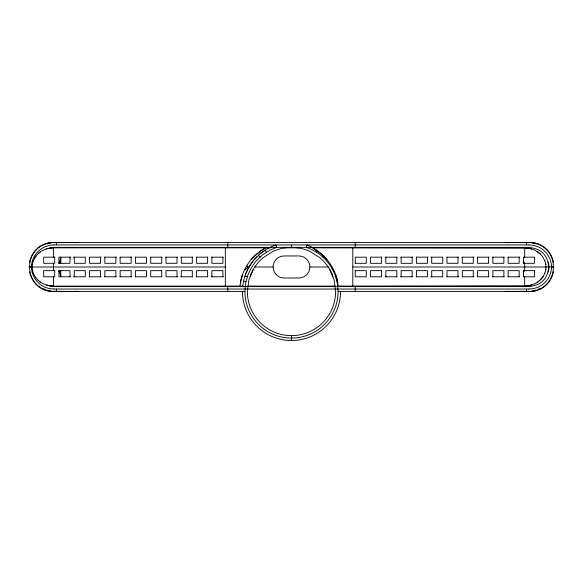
<?xml version="1.0" encoding="UTF-8"?>
<svg xmlns="http://www.w3.org/2000/svg" width="583" height="583" viewBox="0 0 583 583"><rect width="100%" height="100%" fill="white"/><g stroke="black" fill="none" stroke-linecap="round" stroke-linejoin="round"><path stroke-width="0.87" d="M340.538 291.5A49.038 49.038 0 0 1 295.778 340.355L291.609 340.538L291.5 338.089A46.589 46.589 0 0 1 244.911 291.5L245.618 283.411L247.724 275.57A46.589 46.589 0 0 1 258.56 258.56L260.069 257.176A34.769 34.769 0 0 1 266.46 252.271L271.809 249.276L276.699 247.367L275.963 245.028C257.985 250.77 244.401 267.808 242.732 286.596L245.203 286.596M242.462 291.5A49.038 49.038 0 0 0 287.222 340.355L291.391 340.538L291.5 335.633A44.133 44.133 0 0 1 247.367 291.5L248.868 280.08L253.277 269.433M53.928 291.5C21.498 291.551 21.498 242.411 53.928 242.462L529.072 242.462C561.502 242.411 561.502 291.551 529.072 291.5M32.313 269.499L32.313 264.485M545.826 269.499L545.834 264.485L544.886 260.834M540.718 254.392L535.347 250.42L528.847 248.227M528.847 285.743L535.354 283.542L539.771 280.503M540.718 279.614L543.152 276.568L544.886 273.128M546.016 267.007L352.795 266.985M239.868 286.107L241.828 276.787M32.313 264.507L33.26 260.834M545.834 269.477L544.879 273.15M58.985 263.152L60.814 258.305M59.466 263.254L60.683 259.661M523.213 271.933L523.534 270.716M523.687 272.057L524.015 270.811A17.803 17.803 0 0 1 523.687 272.057L523.272 273.289M47.515 285.102L48.855 285.553A24.041 24.041 0 0 0 55.866 286.596L527.134 286.596A24.041 24.041 0 0 0 534.145 285.561C553.223 281.625 553.223 252.337 534.145 248.409A24.041 24.041 0 0 0 527.134 247.367L55.866 247.367A24.041 24.041 0 0 0 48.855 248.409M241.231 278.681L242.528 274.564M538.743 281.385L537.672 282.157M33.26 260.856L34.987 257.416L37.421 254.37M34.331 258.546L34.987 257.446M291.5 338.089A46.589 46.589 0 0 0 338.089 291.5L337.382 283.411L335.276 275.57A46.589 46.589 0 0 0 324.44 258.56L322.931 257.176A34.769 34.769 0 0 0 316.54 252.271L317.859 250.202M543.159 276.546L539.763 280.532M35.723 256.382L36.54 255.361M251.127 259.668L254.05 256.476L260.667 250.93M322.931 257.176L324.031 255.966M253.408 257.176L254.05 256.476M37.429 254.392C41.561 250.107 47.551 247.862 53.461 247.855L270.308 247.855M40.475 251.812L38.376 253.459M260.659 250.93L264.31 248.606A49.526 49.526 0 0 0 240.298 282.901M264.303 248.606L265.753 247.855M528.854 285.743L338.271 286.107L336.318 276.787M337.797 286.596L340.232 286.275M78.443 242.462L50.728 242.674M504.557 291.5L532.272 291.296M29.15 267.145L31.599 266.985L29.15 266.817M546.227 266.985L553.85 266.817M52.346 242.513L76.861 242.513M504.557 242.462L530.654 242.513M532.272 242.674L506.139 242.513M47.551 243.293L50.276 243.293M532.724 243.293L535.449 243.293M45.999 243.76L47.813 243.76M535.187 243.76L537.001 243.76M53.964 244.918L529.036 244.918M283.834 247.855L299.166 247.855M70.645 257.176L58.97 257.176L58.97 263.305L69.989 263.305L69.989 257.176M73.341 257.176L85.278 257.176L85.278 263.305L74.267 263.305L74.267 257.176M101.18 257.176L89.505 257.176L89.556 263.305L100.567 263.305L100.567 257.176M104.685 257.176L116.571 257.176M120.062 257.176L131.758 257.176M135.263 257.176L146.442 257.176L146.442 263.305L135.424 263.305L135.424 257.176M150.552 257.176L162.045 257.176M165.645 257.176L177.349 257.176M180.949 257.176L192.645 257.176M196.245 257.176L207.949 257.176M211.549 257.176L223.253 257.176M381.646 257.176L370.54 257.176L370.54 263.305L381.552 263.305L381.552 257.176M385.283 257.176L397.118 257.176M400.754 257.176L412.589 257.176M416.226 257.176L428.06 257.176M430.735 257.176L442.716 257.176L442.716 263.305L431.704 263.305L431.704 257.176M446.877 257.176L458.442 257.176M462.035 257.176L474.059 257.176M477.462 257.176L489.006 257.176M492.599 257.176L504.273 257.176M507.866 257.176L519.54 257.176M355.251 263.305L366.262 263.305L366.262 257.176L355.251 257.176L355.251 263.414M32.131 267.007L225.344 266.985M247.367 266.985L249.16 266.985M254.531 266.985L273.114 266.985A11.033 11.033 0 0 0 284.147 278.018L298.853 278.018A11.033 11.033 0 0 0 309.886 266.985L328.535 266.985M355.251 270.658L366.262 270.658L366.262 276.787L355.251 276.787L355.251 270.548M70.645 276.787L58.97 276.787L58.97 270.658L69.989 270.658L69.989 276.787M73.341 276.787L85.278 276.787L85.278 270.658L74.267 270.658L74.267 276.787M101.18 276.787L89.505 276.787L89.556 270.658L100.567 270.658L100.567 276.787M104.685 276.787L116.308 276.787M119.938 276.787L131.714 276.787M135.336 276.787L146.442 276.787L146.442 270.658L135.424 270.658L135.424 276.787M177.917 276.787L166.009 276.787L166.009 270.658L177.021 270.658L177.021 276.787M180.635 276.787L192.412 276.787M196.041 276.787L207.818 276.787M211.44 276.787L223.223 276.787M385.239 276.787L397.052 276.787M400.689 276.787L412.502 276.787M416.138 276.787L427.426 276.787L427.426 270.658L416.415 270.658L416.415 276.787M430.735 276.787L442.716 276.787L442.716 270.658L431.704 270.658L431.704 276.787M446.877 276.787L458.763 276.787M462.173 276.787L474.059 276.787M477.462 276.787L489.006 276.787M492.599 276.787L504.273 276.787M507.866 276.787L519.54 276.787M243.191 286.107L53.454 286.107C47.981 286.1 42.464 284.183 38.376 280.503M247.731 286.107L335.269 286.107M42.996 288.979L44.818 288.979M538.182 288.979L540.004 288.979M53.964 289.051L529.036 289.051M45.999 290.203L47.813 290.203M535.187 290.203L537.001 290.203M47.551 290.669L50.276 290.669M532.724 290.669L535.449 290.669M50.728 291.296L78.443 291.5M244.911 291.5L52.346 291.449A24.719 24.719 0 0 1 29.558 271.787M338.089 291.5L530.654 291.449A24.719 24.719 0 0 0 553.442 271.787M551.401 266.985L553.85 267.145M528.854 248.227L312.393 247.855L320.912 253.561L327.019 259.668M243.607 281.166L246.004 281.691M244.998 276.05L247.338 276.787M314.419 248.198L307.037 245.028L306.301 247.367L311.191 249.276L316.54 252.271M317.48 250.93L313.836 248.606A49.526 49.526 0 0 1 337.849 282.901M537.672 251.812L539.763 253.481M39.396 281.363L40.475 282.157M539.771 253.459L542.416 256.382M37.421 279.592L38.376 280.532M324.09 256.476L324.731 257.176M260.069 257.176L258.415 255.369A36.612 36.612 0 0 1 265.141 250.202L266.46 252.271M37.429 279.614L35.723 277.61M542.423 256.36L544.879 260.856M35.723 277.632L33.26 273.128M329.723 269.433L334.132 280.08L335.633 291.5A44.133 44.133 0 0 1 291.5 335.633M60.814 275.657L59.313 272.057A17.803 17.803 0 0 1 58.985 270.811L59.313 272.057M60.683 274.301L59.466 270.716M523.272 260.674L523.687 261.905A17.803 17.803 0 0 1 524.015 263.115M33.26 273.15L32.313 269.477M335.619 274.564L336.916 278.681M523.687 261.905L524.015 263.152M523.213 262.029L523.534 263.254M545.601 263.276L545.826 264.507M526.58 242.462L526.58 244.918M526.58 289.051L526.58 291.5M524.685 257.176L524.685 247.855A23.568 23.568 0 0 1 531.543 248.868M524.685 263.305L524.685 270.658M524.685 276.787L524.685 286.107A23.568 23.568 0 0 0 531.543 285.094M519.169 257.176L519.169 263.305L508.157 263.305L508.157 257.176M519.169 276.787L519.169 270.658L508.157 270.658L508.157 276.787M503.88 257.176L503.88 263.305L492.868 263.305L492.868 257.176M503.88 276.787L503.88 270.658L492.868 270.658L492.868 276.787M488.59 257.176L488.59 263.305L477.572 263.305L477.572 257.176M488.59 276.787L488.59 270.658L477.572 270.658L477.572 276.787M473.301 257.176L473.301 263.305L462.283 263.305L462.283 257.176M473.301 276.787L473.301 270.658L462.283 270.658L462.283 276.787M458.005 257.176L458.005 263.305L446.993 263.305L446.993 257.176M458.005 276.787L458.005 270.658L446.993 270.658L446.993 276.787M427.426 257.176L427.426 263.305L416.415 263.305L416.415 257.176M412.137 257.176L412.137 263.305L401.119 263.305L401.119 257.176M412.137 276.787L412.137 270.658L401.119 270.658L401.119 276.787M396.848 257.176L396.848 263.305L385.829 263.305L385.829 257.176M396.848 276.787L396.848 270.658L385.829 270.658L385.829 276.787M355.251 242.462L355.251 247.367M355.251 286.596L355.251 291.5M352.795 247.855L352.795 286.107M291.5 244.918L291.5 247.367M227.749 242.462L227.749 247.855M227.749 286.596L227.749 291.5M225.344 247.855L225.344 286.107M222.895 257.176L222.895 263.305L211.884 263.305L211.884 257.176M222.895 276.787L222.895 270.658L211.884 270.658L211.884 276.787M207.606 257.176L207.606 263.305L196.588 263.305L196.588 257.176M207.606 276.787L207.606 270.658L196.588 270.658L196.588 276.787M192.31 257.176L192.31 263.305L181.298 263.305L181.298 257.176M192.31 276.787L192.31 270.658L181.298 270.658L181.298 276.787M177.021 257.176L177.021 263.305L166.009 263.305L166.009 257.176M161.731 257.176L161.731 263.305L150.72 263.305L150.72 257.176M131.153 257.176L131.153 263.305L120.134 263.305L120.134 257.176M131.153 276.787L131.153 270.658L120.134 270.658L120.134 276.787M115.857 257.176L115.857 263.305L104.845 263.305L104.845 257.176M115.857 276.787L115.857 270.658L104.845 270.658L104.845 276.787M60.77 257.176L60.77 263.414M60.77 270.548L60.77 276.787M56.42 242.462L56.42 244.918M56.42 289.051L56.42 291.5M53.461 257.176L53.461 247.855A23.568 23.568 0 0 0 46.604 248.868M53.461 263.305L53.461 270.658M53.461 276.787L53.461 286.107A23.568 23.568 0 0 1 46.604 285.094M75.258 242.725A24.719 24.719 0 0 1 76.869 242.579M76.869 291.383A24.719 24.719 0 0 1 75.258 291.238M506.131 242.579A24.719 24.719 0 0 1 507.742 242.725M507.742 291.238A24.719 24.719 0 0 1 506.131 291.383M309.886 266.985A11.033 11.033 0 0 0 298.853 255.952L284.147 255.952A11.033 11.033 0 0 0 273.114 266.985M247.039 265.753A2.449 2.449 0 0 1 244.277 269.353M53.964 288.957A22.241 22.241 0 0 1 31.489 266.985A22.241 22.241 0 0 1 53.964 245.006M58.985 263.115A17.803 17.803 0 0 1 59.313 261.869M250.027 276.408A44.133 44.133 0 0 1 263.13 257.693L272.851 251.499A44.133 44.133 0 0 1 310.149 251.499L319.87 257.693A44.133 44.133 0 0 1 332.973 276.408M529.036 288.957A22.241 22.241 0 0 0 551.511 266.985A22.241 22.241 0 0 0 529.036 245.006M548.209 261.869A17.803 17.803 0 0 1 548.209 272.057M530.654 242.579A24.719 24.719 0 0 1 553.442 262.182M29.558 262.182A24.719 24.719 0 0 1 52.346 242.579M245.414 274.731A49.038 49.038 0 0 1 256.826 256.826M54.7 257.176L43.681 257.176L43.681 263.305L54.7 263.305L54.7 257.176M534.458 257.176L523.447 257.176L523.447 263.305L534.458 263.305L534.458 257.176M54.7 270.658L43.681 270.658L43.681 276.787L54.7 276.787L54.7 270.658M161.731 270.658L150.72 270.658L150.72 276.787L161.731 276.787L161.731 270.658M381.552 270.658L370.54 270.658L370.54 276.787L381.603 276.787L381.552 270.658M534.458 270.658L523.447 270.658L523.447 276.787L534.458 276.787L534.458 270.658"/></g></svg>
